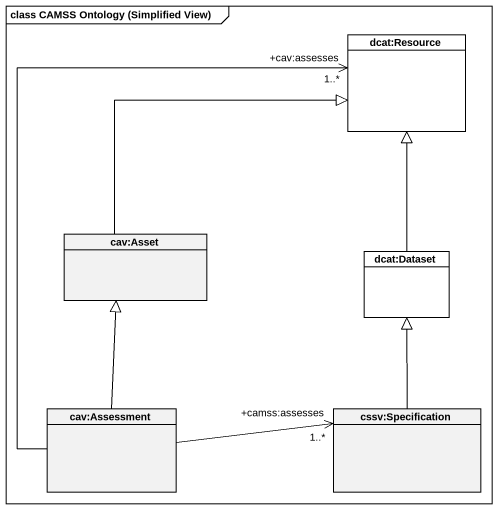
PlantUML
@startuml
mainframe class CAMSS Ontology (Simplified View)
hide circle
hide empty members
class "dcat:Resource" as dcat_Resource #FFFFFF
class "cav:Asset" as cav_Asset
class "dcat:Dataset" as dcat_Dataset #FFFFFF
class "cav:Assessment" as cav_Assessment
class "cssv:Specification" as cssv_Specification
cav_Asset -up-|> dcat_Resource
dcat_Dataset -up-|> dcat_Resource
cav_Assessment -up-> "+cav:assesses\n1..*" dcat_Resource
cav_Assessment -up-|> cav_Asset
cav_Assessment -right-> "+camss:assesses\n1..*" cssv_Specification
cssv_Specification -up-|> dcat_Dataset
@enduml
